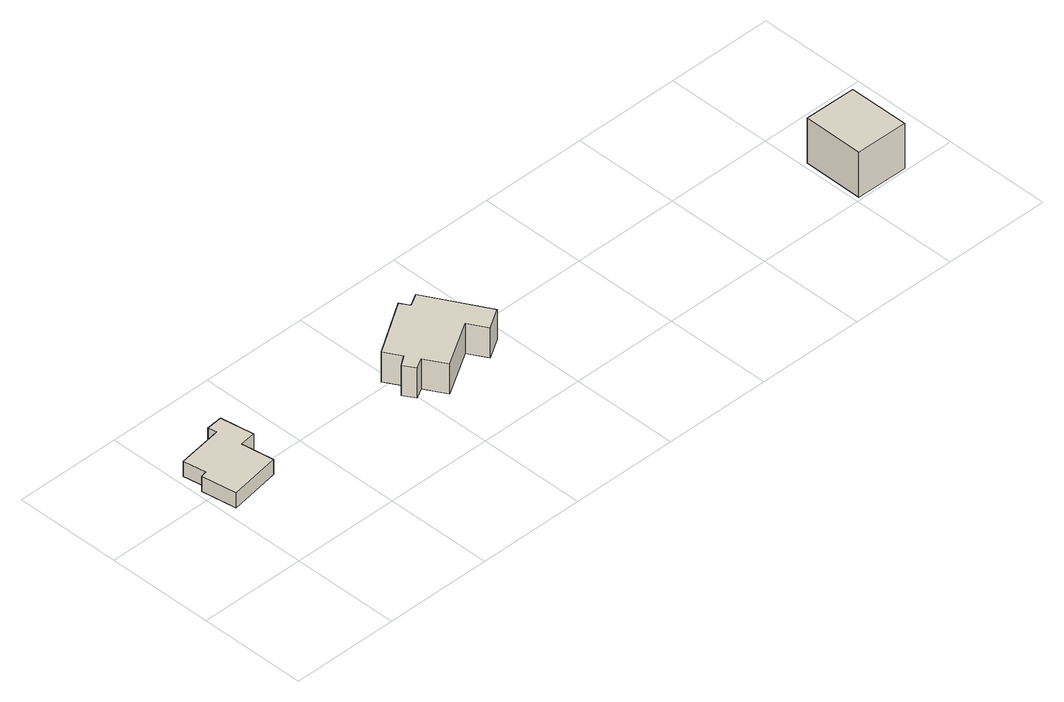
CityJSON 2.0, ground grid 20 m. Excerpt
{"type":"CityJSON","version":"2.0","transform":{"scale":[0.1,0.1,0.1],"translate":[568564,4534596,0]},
"CityObjects":{
"building1":{"type":"Building","geometry":[{"type":"MultiSurface","lod":"1","boundaries":[[[0,1,2,3,4,5,6,7,8,9]],[[0,9,10,11]],[[9,8,12,10]],[[8,7,13,12]],[[7,6,14,13]],[[6,5,15,14]],[[5,4,16,15]],[[4,3,17,16]],[[3,2,18,17]],[[2,1,19,18]],[[1,0,11,19]],[[11,10,12,13,14,15,16,17,18,19]]]}]},
"building2":{"type":"Building","geometry":[{"type":"MultiSurface","lod":"1","boundaries":[[[20,21,22,23,24,25,26,27,28,29,30,31,32]],[[20,32,33,34]],[[32,31,35,33]],[[31,30,36,35]],[[30,29,37,36]],[[29,28,38,37]],[[28,27,39,38]],[[27,26,40,39]],[[26,25,41,40]],[[25,24,42,41]],[[24,23,43,42]],[[23,22,44,43]],[[22,21,45,44]],[[21,20,34,45]],[[34,33,35,36,37,38,39,40,41,42,43,44,45]]]}]},
"building3":{"type":"Building","geometry":[{"type":"MultiSurface","lod":"1","boundaries":[[[46,47,48,49]],[[46,49,50,51]],[[49,48,52,50]],[[48,47,53,52]],[[47,46,51,53]],[[51,50,52,53]]]}]}
},
"vertices":[
[116,172,0],[20,156,0],[10,221,0],[22,224,0],[15,266,0],[100,279,0],[97,295,0],[127,298,0],[137,236,0],[107,232,0],[107,232,30],[116,172,30],[137,236,30],[127,298,30],[97,295,30],[100,279,30],[15,266,30],[22,224,30],[10,221,30],[20,156,30],
[440,117,0],[418,156,0],[398,145,0],[385,167,0],[404,180,0],[386,211,0],[485,274,0],[495,259,0],[496,257,0],[519,270,0],[582,157,0],[544,134,0],[524,168,0],[524,168,60],[440,117,60],[544,134,60],[582,157,60],[519,270,60],[496,257,60],[495,259,60],[485,274,60],[386,211,60],[404,180,60],[385,167,60],[398,145,60],[418,156,60],
[1307,5,0],[1209,6,0],[1210,119,0],[1307,118,0],[1307,118,90],[1307,5,90],[1210,119,90],[1209,6,90]
]}
